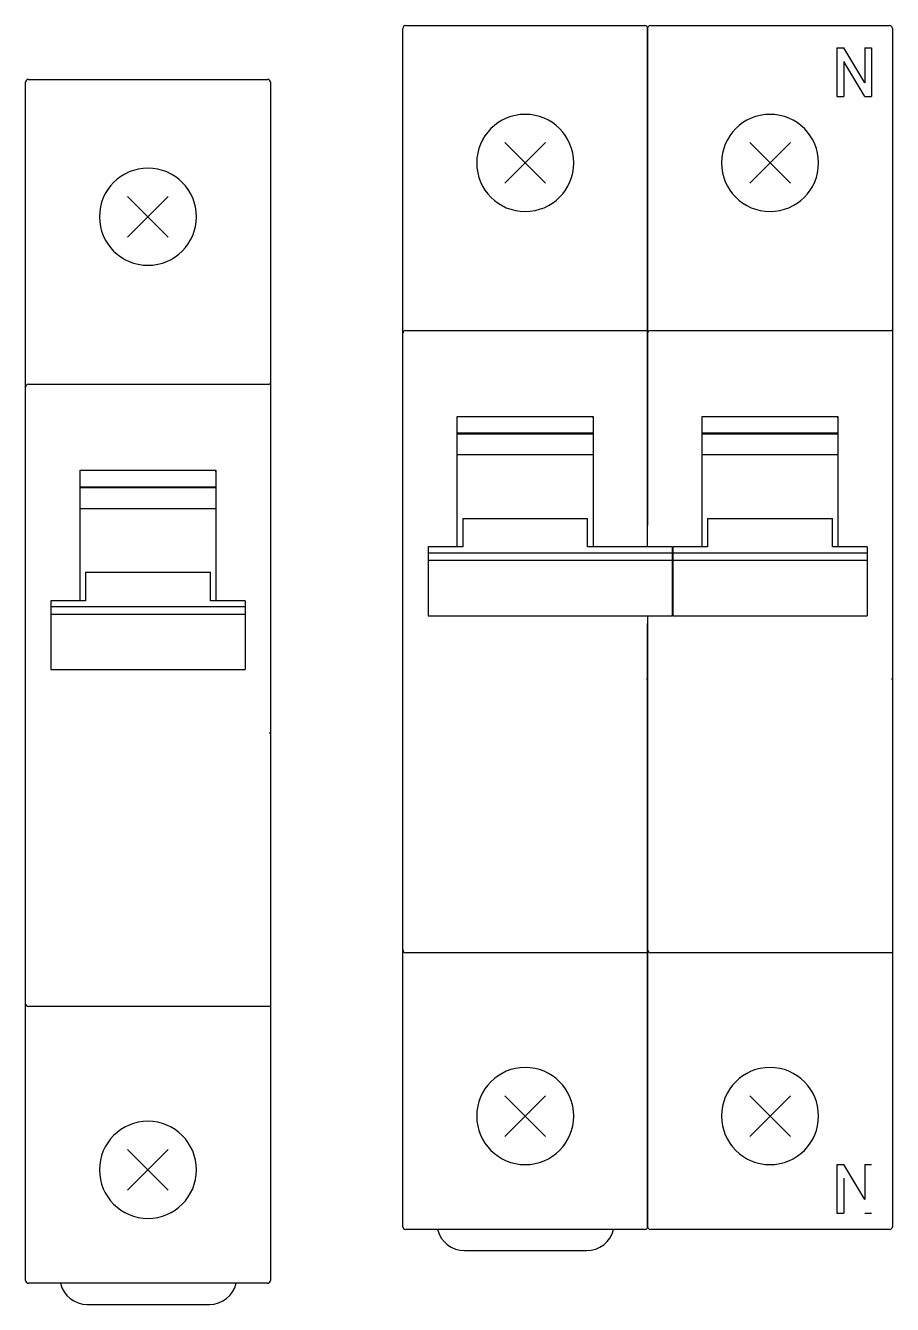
# Model space of a CAD drawing. Header units: inches. Extents: x 57 to 2760, y -193 to 2149.
# Drawn here: x 755.4 to 817.9, y 159.4 to 251.6 of the extents above; entities that cross this region are included whole.
import ezdxf

# ---------------------------------------------------------------- set-up
doc = ezdxf.new("R2010")
doc.units = ezdxf.units.IN
doc.header["$MEASUREMENT"] = 0
doc.set_wipeout_variables(frame=1)

# ---------------------------------------------------------------- blocks, each defined once
blk = doc.blocks.new('MITSUBISHI_BH-D6 1P')
at = {"linetype": 'Continuous'}
blk.add_line((4.45, -46.499), (13.25, -46.499), dxfattribs=at)
blk.add_wipeout([(0, 41.601), (17.65, 41.601), (17.65, -44.774), (0, -44.774)])
for p, q in [((0, 39.801), (0, 41.601)), ((0.2, 41.801), (8.825, 41.801)), ((8.825, 41.801), (17.45, 41.801)), ((17.65, 41.601), (17.65, 39.801)), ((0, 19.626), (0, 39.801)), ((17.65, 39.801), (17.65, 19.826)), ((7.359, 33.367), (10.291, 30.434)), ((7.359, 30.434), (10.291, 33.367)), ((0, 18.984), (0, 19.626)), ((0.2, 19.826), (17.575, 19.826)), ((17.65, 19.826), (17.575, 19.826)), ((17.65, 19.826), (17.65, 18.726)), ((0, 9.321), (0, 18.984)), ((17.65, 18.726), (17.65, 18.405)), ((17.65, 18.405), (17.65, 13.525)), ((3.925, 9.393), (3.925, 13.625)), ((3.925, 13.625), (13.725, 13.625)), ((13.725, 13.525), (13.725, 13.625)), ((13.725, 13.625), (13.725, 9.393)), ((17.65, 13.525), (17.65, 9.321)), ((3.925, 12.439), (13.725, 12.439)), ((3.925, 12.385), (13.725, 12.385)), ((13.725, 10.854), (3.925, 10.854)), ((0, 5.764), (0, 9.321)), ((3.925, 5.687), (3.925, 9.393)), ((13.725, 9.393), (13.725, 5.687)), ((17.65, 9.321), (17.65, 5.764)), ((0, 1.322), (0, 5.764)), ((3.925, 4.227), (3.925, 5.687)), ((4.325, 6.271), (4.325, 4.227)), ((4.325, 6.271), (13.325, 6.271)), ((13.325, 4.227), (13.325, 6.271)), ((13.725, 5.687), (13.725, 4.227)), ((17.65, 5.764), (17.65, 0.811)), ((4.325, 4.227), (1.825, 4.227)), ((1.825, 4.227), (1.825, -0.745)), ((15.825, 3.777), (1.825, 3.777)), ((15.825, 4.227), (13.325, 4.227)), ((15.825, 4.227), (15.825, -0.745)), ((1.825, 3.26), (15.825, 3.26)), ((0, -1.322), (0, 1.322)), ((17.65, 0.811), (17.65, -0.991)), ((1.825, -0.745), (15.825, -0.745)), ((0, -4.097), (0, -1.322)), ((17.65, -0.991), (17.65, -4.547)), ((0, -4.556), (0, -4.097)), ((0, -23.824), (0, -4.556)), ((17.65, -4.547), (17.65, -5.295)), ((17.575, -5.295), (17.65, -5.295)), ((17.65, -5.295), (17.65, -22.724)), ((17.65, -22.724), (17.65, -24.221)), ((0, -24.824), (0, -23.824)), ((0, -42.974), (0, -24.824)), ((17.65, -24.224), (17.65, -24.824)), ((17.65, -24.824), (17.65, -42.974)), ((17.65, -25.024), (0.2, -25.024)), ((7.359, -35.333), (10.291, -38.266)), ((7.359, -38.266), (10.291, -35.333)), ((0, -44.774), (0, -42.974)), ((17.65, -42.974), (17.65, -44.774)), ((8.825, -44.974), (0.2, -44.974)), ((17.45, -44.974), (8.825, -44.974))]:
    blk.add_line(p, q, dxfattribs=at)
for centre, radius, start, end in [((0.2, 41.601), 0.2, 90, 180), ((17.45, 41.601), 0.2, 0, 90), ((8.825, 31.901), 3.5, 90, 180), ((8.825, 31.901), 3.5, 270, 90), ((8.825, 31.901), 3.5, 180, 270), ((0.2, 19.626), 0.2, 90, 180), ((0.2, -24.824), 0.2, 180, 270), ((8.825, -36.799), 3.5, 90, 180), ((8.825, -36.799), 3.5, 270, 90), ((8.825, -36.799), 3.5, 180, 270), ((0.2, -44.774), 0.2, 180, 270), ((4.45, -44.499), 2, 193.73911, 270.00007), ((13.25, -44.499), 2, 270.00007, 346.26104), ((17.45, -44.774), 0.2, 270, 360)]:
    blk.add_arc(centre, radius, start, end, dxfattribs=at)
blk = doc.blocks.new('MITSUBISHI_BH-D6 2P')
for p, q in [((0.2, 45.898), (8.825, 45.898)), ((8.825, 45.898), (17.45, 45.898)), ((17.85, 45.898), (26.475, 45.898)), ((26.475, 45.898), (35.1, 45.898)), ((7.359, -31.235), (10.291, -34.168)), ((7.359, -34.168), (10.291, -31.235)), ((25.009, -31.235), (27.941, -34.168)), ((25.009, -34.168), (27.941, -31.235)), ((31.3, -36.202), (31.8, -36.202)), ((31.3, -36.202), (31.3, -39.702)), ((33.3, -38.724), (31.8, -36.202)), ((33.3, -36.202), (33.3, -38.724)), ((33.3, -36.202), (33.8, -36.202)), ((31.8, -37.18), (31.8, -39.702)), ((0, -40.677), (0, -38.877)), ((17.65, -38.877), (17.65, -40.677)), ((17.65, -40.677), (17.65, -38.877)), ((35.3, -38.877), (35.3, -40.677)), ((31.3, -39.702), (31.8, -39.702)), ((33.3, -39.702), (33.8, -39.702)), ((33.3, -39.702), (33.8, -39.702)), ((8.825, -40.877), (0.2, -40.877)), ((17.45, -40.877), (8.825, -40.877)), ((26.475, -40.877), (17.85, -40.877)), ((35.1, -40.877), (26.475, -40.877)), ((4.45, -42.402), (13.25, -42.402))]:
    blk.add_line(p, q)
for centre, radius, start, end in [((0.2, 45.698), 0.2, 90, 180), ((17.45, 45.698), 0.2, 0, 90), ((17.85, 45.698), 0.2, 90, 180), ((35.1, 45.698), 0.2, 0, 90), ((8.825, -32.702), 3.5, 90, 180), ((8.825, -32.702), 3.5, 270, 90), ((26.475, -32.702), 3.5, 90, 180), ((26.475, -32.702), 3.5, 270, 90), ((8.825, -32.702), 3.5, 180, 270), ((26.475, -32.702), 3.5, 180, 270), ((0.2, -40.677), 0.2, 180, 270), ((4.45, -40.402), 2, 193.73896, 269.99993), ((13.25, -40.402), 2, 269.99993, 346.26089), ((17.45, -40.677), 0.2, 270, 360), ((17.85, -40.677), 0.2, 180, 270), ((35.1, -40.677), 0.2, 270, 360)]:
    blk.add_arc(centre, radius, start, end)
blk.add_wipeout([(0, 44.798), (35.3, 44.798), (35.3, -28.477), (0, -28.477)])
for p, q in [((0, 43.898), (0, 45.698)), ((17.65, 45.698), (17.65, 43.898)), ((17.65, 43.898), (17.65, 45.698)), ((35.3, 45.698), (35.3, 43.898)), ((31.3, 44.298), (31.3, 40.798)), ((31.3, 44.298), (31.8, 44.298)), ((33.3, 41.776), (31.8, 44.298)), ((33.3, 44.298), (33.3, 41.776)), ((33.3, 44.298), (33.8, 44.298)), ((33.8, 44.298), (33.8, 40.798)), ((0, 23.723), (0, 43.898)), ((17.65, 43.898), (17.65, 23.923)), ((17.65, 23.723), (17.65, 43.898)), ((35.3, 43.898), (35.3, 23.923)), ((31.8, 43.32), (31.8, 40.798)), ((33.3, 40.798), (31.8, 43.32)), ((31.3, 40.798), (31.8, 40.798)), ((33.3, 40.798), (33.8, 40.798)), ((33.3, 40.798), (33.8, 40.798)), ((7.359, 37.465), (10.291, 34.532)), ((7.359, 34.532), (10.291, 37.465)), ((25.009, 37.465), (27.941, 34.532)), ((25.009, 34.532), (27.941, 37.465)), ((0, 23.082), (0, 23.723)), ((0, 13.418), (0, 23.082)), ((0.2, 23.923), (17.575, 23.923)), ((17.65, 23.923), (17.575, 23.923)), ((17.65, 23.923), (17.65, 22.823)), ((17.65, 23.082), (17.65, 23.723)), ((17.65, 13.418), (17.65, 23.082)), ((17.85, 23.923), (35.225, 23.923)), ((35.3, 23.923), (35.225, 23.923)), ((35.3, 23.923), (35.3, 22.823)), ((17.65, 22.823), (17.65, 22.502)), ((17.65, 22.502), (17.65, 17.622)), ((35.3, 22.823), (35.3, 22.502)), ((35.3, 22.502), (35.3, 17.622)), ((3.925, 13.49), (3.925, 17.722)), ((3.925, 17.722), (13.725, 17.722)), ((13.725, 17.622), (13.725, 17.722)), ((13.725, 17.722), (13.725, 13.49)), ((17.65, 17.622), (17.65, 13.418)), ((21.575, 13.49), (21.575, 17.722)), ((21.575, 17.722), (31.375, 17.722)), ((31.375, 17.622), (31.375, 17.722)), ((31.375, 17.722), (31.375, 13.49)), ((35.3, 17.622), (35.3, 13.418)), ((3.925, 16.536), (13.725, 16.536)), ((3.925, 16.482), (13.725, 16.482)), ((21.575, 16.536), (31.375, 16.536)), ((21.575, 16.482), (31.375, 16.482)), ((13.725, 14.951), (3.925, 14.951)), ((31.375, 14.951), (21.575, 14.951)), ((0, 9.861), (0, 13.418)), ((3.925, 9.785), (3.925, 13.49)), ((13.725, 13.49), (13.725, 9.785)), ((17.65, 13.418), (17.65, 9.861)), ((17.65, 8.324), (17.65, 13.418)), ((21.575, 9.785), (21.575, 13.49)), ((31.375, 13.49), (31.375, 9.785)), ((35.3, 13.418), (35.3, 9.861)), ((4.325, 10.369), (4.325, 8.324)), ((4.325, 10.369), (13.325, 10.369)), ((13.325, 8.324), (13.325, 10.369)), ((21.975, 10.369), (21.975, 8.324)), ((21.975, 10.369), (30.975, 10.369)), ((30.975, 8.324), (30.975, 10.369)), ((0, 5.42), (0, 9.861)), ((3.925, 8.324), (3.925, 9.785)), ((13.725, 9.785), (13.725, 8.324)), ((21.575, 8.324), (21.575, 9.785)), ((31.375, 9.785), (31.375, 8.324)), ((35.3, 9.861), (35.3, 4.909)), ((4.325, 8.324), (1.825, 8.324)), ((1.825, 8.324), (1.825, 3.353)), ((19.425, 8.324), (13.325, 8.324)), ((19.425, 8.324), (19.425, 3.353)), ((21.975, 8.324), (19.475, 8.324)), ((19.475, 8.324), (19.475, 3.353)), ((33.475, 8.324), (30.975, 8.324)), ((33.475, 8.324), (33.475, 3.353)), ((19.425, 7.875), (1.825, 7.875)), ((33.475, 7.875), (19.475, 7.875)), ((1.825, 7.357), (19.425, 7.357)), ((19.475, 7.357), (33.475, 7.357)), ((0, 2.775), (0, 5.42)), ((35.3, 4.909), (35.3, 3.106)), ((0, 0), (0, 2.775)), ((1.825, 3.353), (19.425, 3.353)), ((17.65, 3.353), (17.65, -0.449)), ((17.65, 0), (17.65, 2.775)), ((19.475, 3.353), (33.475, 3.353)), ((35.3, 3.106), (35.3, -0.449)), ((0, -0.458), (0, 0)), ((17.65, -0.458), (17.65, 0)), ((0, -19.727), (0, -0.458)), ((17.65, -0.449), (17.65, -1.197)), ((17.65, -19.727), (17.65, -0.458)), ((35.3, -0.449), (35.3, -1.197)), ((17.575, -1.197), (17.65, -1.197)), ((17.65, -1.197), (17.65, -18.627)), ((35.225, -1.197), (35.3, -1.197)), ((35.3, -1.197), (35.3, -18.627)), ((17.65, -18.627), (17.65, -20.124)), ((35.3, -18.627), (35.3, -20.124)), ((0, -20.727), (0, -19.727)), ((17.65, -20.727), (17.65, -19.727)), ((17.65, -20.127), (17.65, -20.727)), ((35.3, -20.127), (35.3, -20.727)), ((0, -38.877), (0, -20.727)), ((17.65, -20.927), (0.2, -20.927)), ((17.65, -20.727), (17.65, -38.877)), ((17.65, -38.877), (17.65, -20.727)), ((35.3, -20.927), (17.85, -20.927)), ((35.3, -20.727), (35.3, -38.877))]:
    blk.add_line(p, q)
for centre, radius, start, end in [((8.825, 35.998), 3.5, 90, 180), ((8.825, 35.998), 3.5, 270, 90), ((26.475, 35.998), 3.5, 90, 180), ((26.475, 35.998), 3.5, 270, 90), ((8.825, 35.998), 3.5, 180, 270), ((26.475, 35.998), 3.5, 180, 270), ((0.2, 23.723), 0.2, 90, 180), ((17.85, 23.723), 0.2, 90, 180), ((0.2, -20.727), 0.2, 180, 270), ((17.85, -20.727), 0.2, 180, 270)]:
    blk.add_arc(centre, radius, start, end)

msp = doc.modelspace()

# ---------------------------------------------------------------- block references
for name, p in [('MITSUBISHI_BH-D6 2P', (782.62781, 205.67217)), ('MITSUBISHI_BH-D6 1P', (755.42784, 205.89086))]:
    msp.add_blockref(name, p)

doc.saveas('drawing.dxf')
